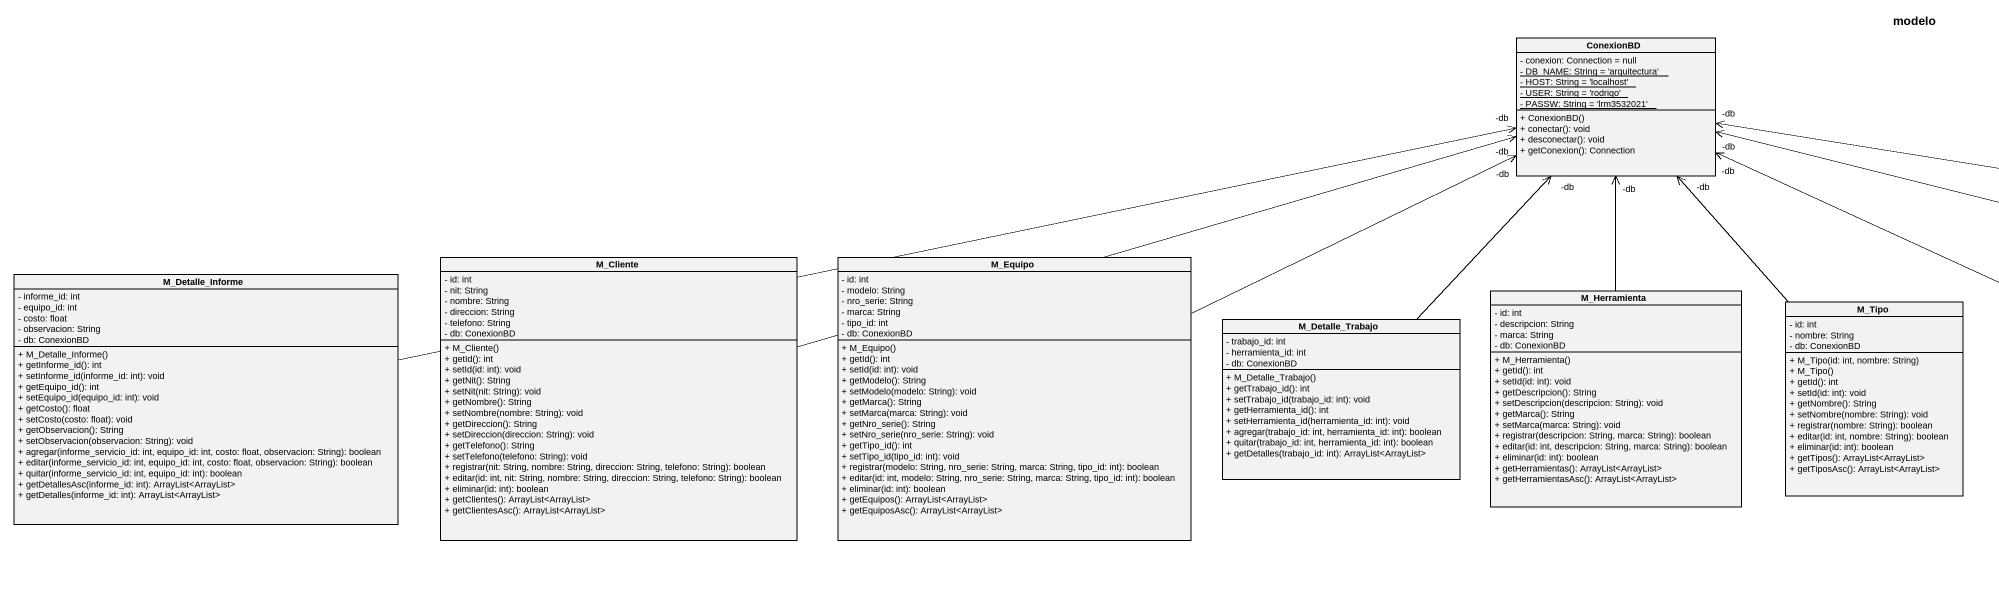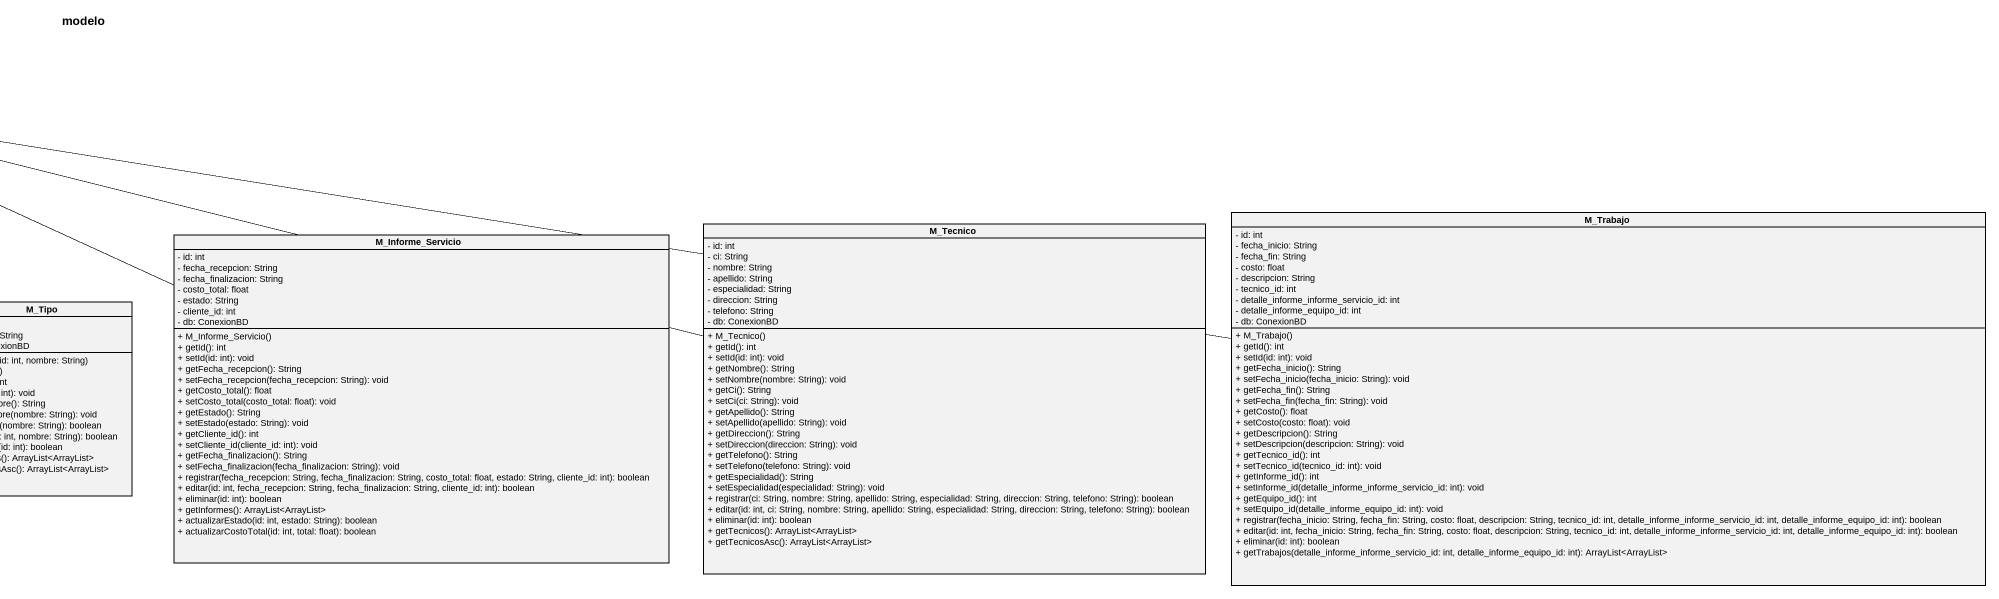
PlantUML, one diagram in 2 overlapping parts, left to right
@startuml
title modelo
hide circle
hide empty members
skinparam classAttributeIconSize 0
class ConexionBD {
  - conexion: Connection = null
  {static} - DB_NAME: String = 'arquitectura'
  {static} - HOST: String = 'localhost'
  {static} - USER: String = 'rodrigo'
  {static} - PASSW: String = 'lrm3532021'
  + ConexionBD()
  + conectar(): void
  + desconectar(): void
  + getConexion(): Connection
}
class M_Trabajo {
  - id: int
  - fecha_inicio: String
  - fecha_fin: String
  - costo: float
  - descripcion: String
  - tecnico_id: int
  - detalle_informe_informe_servicio_id: int
  - detalle_informe_equipo_id: int
  - db: ConexionBD
  + M_Trabajo()
  + getId(): int
  + setId(id: int): void
  + getFecha_inicio(): String
  + setFecha_inicio(fecha_inicio: String): void
  + getFecha_fin(): String
  + setFecha_fin(fecha_fin: String): void
  + getCosto(): float
  + setCosto(costo: float): void
  + getDescripcion(): String
  + setDescripcion(descripcion: String): void
  + getTecnico_id(): int
  + setTecnico_id(tecnico_id: int): void
  + getInforme_id(): int
  + setInforme_id(detalle_informe_informe_servicio_id: int): void
  + getEquipo_id(): int
  + setEquipo_id(detalle_informe_equipo_id: int): void
  + registrar(fecha_inicio: String, fecha_fin: String, costo: float, descripcion: String, tecnico_id: int, detalle_informe_informe_servicio_id: int, detalle_informe_equipo_id: int): boolean
  + editar(id: int, fecha_inicio: String, fecha_fin: String, costo: float, descripcion: String, tecnico_id: int, detalle_informe_informe_servicio_id: int, detalle_informe_equipo_id: int): boolean
  + eliminar(id: int): boolean
  + getTrabajos(detalle_informe_informe_servicio_id: int, detalle_informe_equipo_id: int): ArrayList<ArrayList>
}
class M_Informe_Servicio {
  - id: int
  - fecha_recepcion: String
  - fecha_finalizacion: String
  - costo_total: float
  - estado: String
  - cliente_id: int
  - db: ConexionBD
  + M_Informe_Servicio()
  + getId(): int
  + setId(id: int): void
  + getFecha_recepcion(): String
  + setFecha_recepcion(fecha_recepcion: String): void
  + getCosto_total(): float
  + setCosto_total(costo_total: float): void
  + getEstado(): String
  + setEstado(estado: String): void
  + getCliente_id(): int
  + setCliente_id(cliente_id: int): void
  + getFecha_finalizacion(): String
  + setFecha_finalizacion(fecha_finalizacion: String): void
  + registrar(fecha_recepcion: String, fecha_finalizacion: String, costo_total: float, estado: String, cliente_id: int): boolean
  + editar(id: int, fecha_recepcion: String, fecha_finalizacion: String, cliente_id: int): boolean
  + eliminar(id: int): boolean
  + getInformes(): ArrayList<ArrayList>
  + actualizarEstado(id: int, estado: String): boolean
  + actualizarCostoTotal(id: int, total: float): boolean
}
class M_Tecnico {
  - id: int
  - ci: String
  - nombre: String
  - apellido: String
  - especialidad: String
  - direccion: String
  - telefono: String
  - db: ConexionBD
  + M_Tecnico()
  + getId(): int
  + setId(id: int): void
  + getNombre(): String
  + setNombre(nombre: String): void
  + getCi(): String
  + setCi(ci: String): void
  + getApellido(): String
  + setApellido(apellido: String): void
  + getDireccion(): String
  + setDireccion(direccion: String): void
  + getTelefono(): String
  + setTelefono(telefono: String): void
  + getEspecialidad(): String
  + setEspecialidad(especialidad: String): void
  + registrar(ci: String, nombre: String, apellido: String, especialidad: String, direccion: String, telefono: String): boolean
  + editar(id: int, ci: String, nombre: String, apellido: String, especialidad: String, direccion: String, telefono: String): boolean
  + eliminar(id: int): boolean
  + getTecnicos(): ArrayList<ArrayList>
  + getTecnicosAsc(): ArrayList<ArrayList>
}
class M_Detalle_Informe {
  - informe_id: int
  - equipo_id: int
  - costo: float
  - observacion: String
  - db: ConexionBD
  + M_Detalle_Informe()
  + getInforme_id(): int
  + setInforme_id(informe_id: int): void
  + getEquipo_id(): int
  + setEquipo_id(equipo_id: int): void
  + getCosto(): float
  + setCosto(costo: float): void
  + getObservacion(): String
  + setObservacion(observacion: String): void
  + agregar(informe_servicio_id: int, equipo_id: int, costo: float, observacion: String): boolean
  + editar(informe_servicio_id: int, equipo_id: int, costo: float, observacion: String): boolean
  + quitar(informe_servicio_id: int, equipo_id: int): boolean
  + getDetallesAsc(informe_id: int): ArrayList<ArrayList>
  + getDetalles(informe_id: int): ArrayList<ArrayList>
}
class M_Cliente {
  - id: int
  - nit: String
  - nombre: String
  - direccion: String
  - telefono: String
  - db: ConexionBD
  + M_Cliente()
  + getId(): int
  + setId(id: int): void
  + getNit(): String
  + setNit(nit: String): void
  + getNombre(): String
  + setNombre(nombre: String): void
  + getDireccion(): String
  + setDireccion(direccion: String): void
  + getTelefono(): String
  + setTelefono(telefono: String): void
  + registrar(nit: String, nombre: String, direccion: String, telefono: String): boolean
  + editar(id: int, nit: String, nombre: String, direccion: String, telefono: String): boolean
  + eliminar(id: int): boolean
  + getClientes(): ArrayList<ArrayList>
  + getClientesAsc(): ArrayList<ArrayList>
}
class M_Equipo {
  - id: int
  - modelo: String
  - nro_serie: String
  - marca: String
  - tipo_id: int
  - db: ConexionBD
  + M_Equipo()
  + getId(): int
  + setId(id: int): void
  + getModelo(): String
  + setModelo(modelo: String): void
  + getMarca(): String
  + setMarca(marca: String): void
  + getNro_serie(): String
  + setNro_serie(nro_serie: String): void
  + getTipo_id(): int
  + setTipo_id(tipo_id: int): void
  + registrar(modelo: String, nro_serie: String, marca: String, tipo_id: int): boolean
  + editar(id: int, modelo: String, nro_serie: String, marca: String, tipo_id: int): boolean
  + eliminar(id: int): boolean
  + getEquipos(): ArrayList<ArrayList>
  + getEquiposAsc(): ArrayList<ArrayList>
}
class M_Herramienta {
  - id: int
  - descripcion: String
  - marca: String
  - db: ConexionBD
  + M_Herramienta()
  + getId(): int
  + setId(id: int): void
  + getDescripcion(): String
  + setDescripcion(descripcion: String): void
  + getMarca(): String
  + setMarca(marca: String): void
  + registrar(descripcion: String, marca: String): boolean
  + editar(id: int, descripcion: String, marca: String): boolean
  + eliminar(id: int): boolean
  + getHerramientas(): ArrayList<ArrayList>
  + getHerramientasAsc(): ArrayList<ArrayList>
}
class M_Detalle_Trabajo {
  - trabajo_id: int
  - herramienta_id: int
  - db: ConexionBD
  + M_Detalle_Trabajo()
  + getTrabajo_id(): int
  + setTrabajo_id(trabajo_id: int): void
  + getHerramienta_id(): int
  + setHerramienta_id(herramienta_id: int): void
  + agregar(trabajo_id: int, herramienta_id: int): boolean
  + quitar(trabajo_id: int, herramienta_id: int): boolean
  + getDetalles(trabajo_id: int): ArrayList<ArrayList>
}
class M_Tipo {
  - id: int
  - nombre: String
  - db: ConexionBD
  + M_Tipo(id: int, nombre: String)
  + M_Tipo()
  + getId(): int
  + setId(id: int): void
  + getNombre(): String
  + setNombre(nombre: String): void
  + registrar(nombre: String): boolean
  + editar(id: int, nombre: String): boolean
  + eliminar(id: int): boolean
  + getTipos(): ArrayList<ArrayList>
  + getTiposAsc(): ArrayList<ArrayList>
}
M_Trabajo -left-> "-db" ConexionBD
M_Informe_Servicio -left-> "-db" ConexionBD
M_Tecnico -left-> "-db" ConexionBD
M_Detalle_Informe -right-> "-db" ConexionBD
M_Cliente -right-> "-db" ConexionBD
M_Equipo -right-> "-db" ConexionBD
M_Herramienta -up-> "-db" ConexionBD
M_Detalle_Trabajo -up-> "-db" ConexionBD
M_Tipo -up-> "-db" ConexionBD
@enduml
